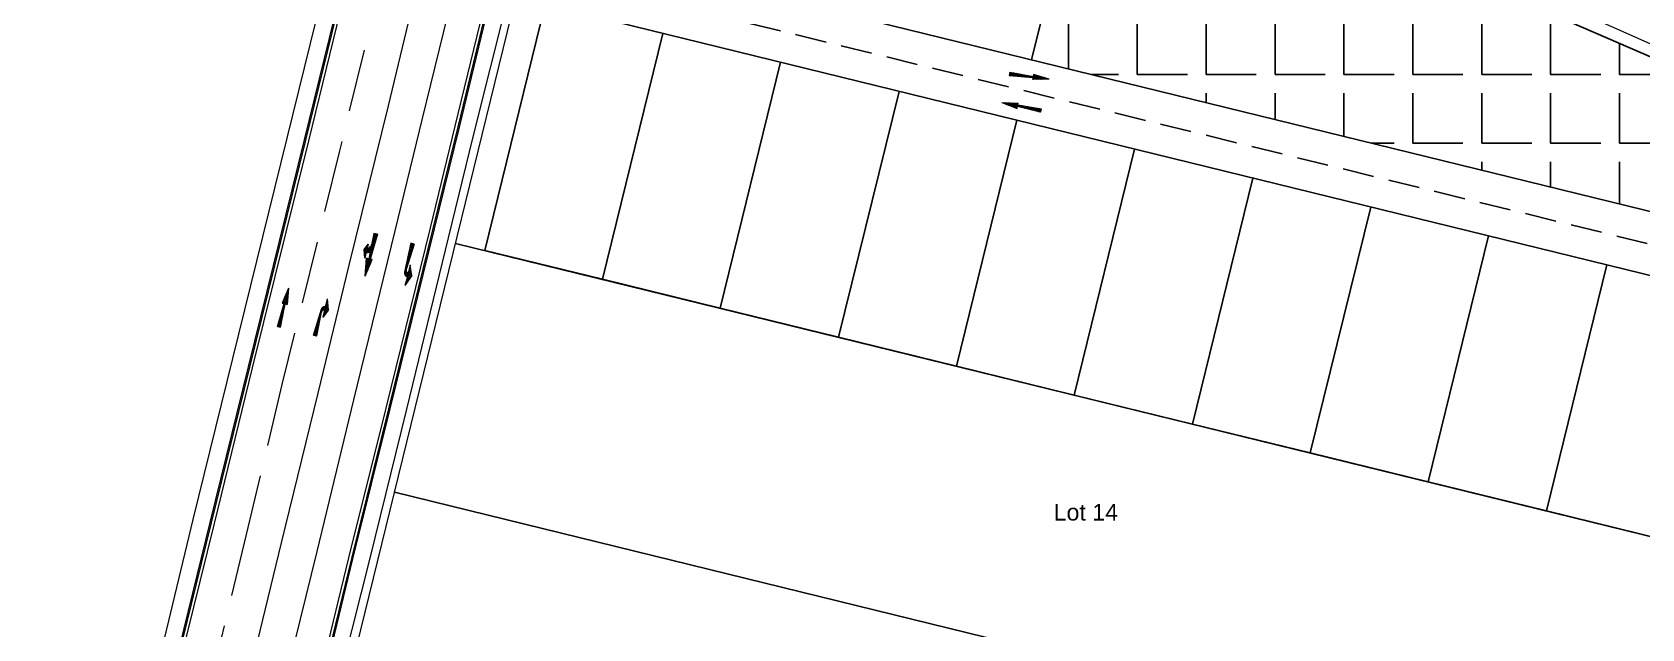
# Model space of a CAD drawing. Header units: metres. Extents: x -178 to 195, y -282 to 282.
# Drawn here: x -119 to 44.2, y 118.4 to 178.9 of the extents above; entities that cross this region are included whole.
import ezdxf

# ---------------------------------------------------------------- set-up
doc = ezdxf.new("R2010")
doc.units = ezdxf.units.M
doc.linetypes.add('DASHED2', pattern=[9.525, 6.35, -3.175])
doc.linetypes.add('HIDDEN2', pattern=[4.7625, 3.175, -1.5875])
doc.layers.add('CADASTRAL', color=7, linetype='Continuous')
for name, color, linetype, lineweight in [('my_cadastral', 14, 'Continuous', 0), ('ROAD_PAINT', 12, 'Continuous', 0), ('ROADS', 5, 'Continuous', 0)]:
    doc.layers.add(name, color=color, linetype=linetype, lineweight=lineweight)
doc.styles.add('Arial', font='arial.ttf', dxfattribs={"height": 1.68})

msp = doc.modelspace()

# ---------------------------------------------------------------- hatches: boundary and pattern name
at = {"layer": 'my_cadastral', "lineweight": -3, "true_color": 0x58ba48}
h = msp.add_hatch(dxfattribs=at)
h.set_pattern_fill('ANGLE', color=85)
h.set_pattern_definition([(0, (0, 0), (0, 6.985), [5.08, -1.905]), (90, (0, 0), (-6.985, 4e-16), [5.08, -1.905])])
h.paths.add_polyline_path([(-11.58, 201.04), (-17.7, 176.1), (103.56, 146.35), (107.43, 149.24)])

# ---------------------------------------------------------------- linework, layer by layer
at = {"layer": 'CADASTRAL', "color": 1, "linetype": 'Continuous', "lineweight": 0}
for p, q in [((-45.65, 218.07), (97.19, 154.54)), ((-119.03, -17.44), (-64.1, 206.42))]:
    msp.add_line(p, q, dxfattribs=at)
at = {"layer": 'my_cadastral', "color": 252, "lineweight": -3, "true_color": 0x939598}
for p, q in [((-17.7, 176.1), (-11.58, 201.04)), ((-73.14, 156.77), (-67.02, 181.71)), ((-61.2, 153.84), (-55.08, 178.78)), ((-49.26, 150.91), (-43.14, 175.85)), ((-37.26, 147.96), (-31.14, 172.9)), ((-25.32, 145.03), (-19.2, 169.97)), ((-13.38, 142.1), (-7.26, 167.04)), ((-1.38, 139.16), (4.74, 164.1)), ((10.56, 136.23), (16.68, 161.17)), ((22.5, 133.3), (28.62, 158.24)), ((34.5, 130.36), (40.62, 155.3))]:
    msp.add_line(p, q, dxfattribs=at)
at = {"layer": 'my_cadastral', "color": 85, "lineweight": -3, "true_color": 0x58ba48}
msp.add_line((-11.58, 201.04), (107.43, 149.24), dxfattribs=at)
at = {"layer": 'my_cadastral', "color": 0, "lineweight": -3}
for p, q in [((103.56, 146.35), (-65.52, 187.84)), ((97.02, 141.46), (-67.02, 181.71))]:
    msp.add_line(p, q, dxfattribs=at)
at = {"layer": 'my_cadastral', "color": 0, "linetype": 'HIDDEN2', "lineweight": -3}
msp.add_line((100.22, 143.86), (-66.29, 184.71), dxfattribs=at)
at = {"layer": 'my_cadastral', "color": 30, "lineweight": -3, "true_color": 0xf8991e}
for p, q in [((70.38, 121.55), (-76.11, 157.49)), ((-61.2, 153.84), (-73.14, 156.77)), ((-49.26, 150.91), (-61.2, 153.84)), ((-49.26, 150.91), (-37.26, 147.96)), ((-25.32, 145.03), (-37.26, 147.96)), ((-13.38, 142.1), (-25.32, 145.03)), ((-13.38, 142.1), (-1.38, 139.16)), ((10.56, 136.23), (-1.38, 139.16)), ((22.5, 133.3), (10.56, 136.23)), ((43.43, 101.41), (-82.3, 132.26)), ((22.5, 133.3), (34.5, 130.36)), ((46.44, 127.43), (34.5, 130.36))]:
    msp.add_line(p, q, dxfattribs=at)
at = {"layer": 'ROAD_PAINT', "color": 7, "linetype": 'DASHED2', "lineweight": 0}
for p, q in [((-83.09, 186.33), (-87.87, 166.87)), ((-87.87, 166.87), (-93.7, 143.17)), ((-93.7, 143.17), (-97.33, 127.95)), ((-97.33, 127.95), (-101.02, 112.53))]:
    msp.add_line(p, q, dxfattribs=at)
at = {"layer": 'ROAD_PAINT', "color": 7, "linetype": 'Continuous', "lineweight": 0}
for p, q in [((-79.47, 185.81), (-82.94, 171.42)), ((-79.47, 170.16), (-75.79, 185.05)), ((-19.92, 174.85), (-19.96, 174.52)), ((-19.95, 174.65), (-19.84, 174.51)), ((-19.93, 174.8), (-19.7, 174.5)), ((-19.92, 174.85), (-17.55, 174.42)), ((-19.81, 174.83), (-19.55, 174.49)), ((-19.65, 174.8), (-19.4, 174.47)), ((-19.49, 174.77), (-19.25, 174.46)), ((-19.33, 174.74), (-19.11, 174.45)), ((-19.17, 174.71), (-18.96, 174.43)), ((-19.01, 174.68), (-18.81, 174.42)), ((-18.85, 174.65), (-18.66, 174.41)), ((-18.69, 174.62), (-18.52, 174.39)), ((-17.52, 174.63), (-17.55, 174.42)), ((-15.93, 174.14), (-17.52, 174.63)), ((-19.96, 174.52), (-17.56, 174.31)), ((-18.53, 174.6), (-18.37, 174.38)), ((-18.37, 174.57), (-18.22, 174.37)), ((-18.21, 174.54), (-18.07, 174.35)), ((-18.05, 174.51), (-17.93, 174.34)), ((-17.89, 174.48), (-17.78, 174.33)), ((-17.73, 174.45), (-17.63, 174.31)), ((-17.56, 174.31), (-17.59, 174.09)), ((-15.93, 174.14), (-17.59, 174.09)), ((-17.57, 174.42), (-17.33, 174.1)), ((-17.57, 174.24), (-17.46, 174.09)), ((-17.53, 174.54), (-17.19, 174.1)), ((-17.44, 174.61), (-17.06, 174.11)), ((-17.26, 174.55), (-16.93, 174.11)), ((-17.08, 174.5), (-16.79, 174.11)), ((-16.9, 174.44), (-16.66, 174.12)), ((-16.72, 174.39), (-16.52, 174.12)), ((-16.54, 174.33), (-16.39, 174.13)), ((-16.36, 174.27), (-16.25, 174.13)), ((-16.18, 174.22), (-16.12, 174.13)), ((-16, 174.16), (-15.98, 174.14)), ((-82.94, 171.42), (-86.92, 155.27)), ((-20.71, 171.77), (-19.16, 171.17)), ((-20.71, 171.77), (-19.05, 171.7)), ((-20.64, 171.74), (-20.66, 171.77)), ((-20.46, 171.67), (-20.52, 171.76)), ((-20.29, 171.61), (-20.39, 171.76)), ((-20.11, 171.54), (-20.25, 171.75)), ((-19.94, 171.47), (-20.12, 171.75)), ((-19.76, 171.4), (-19.98, 171.74)), ((-19.59, 171.33), (-19.85, 171.74)), ((-19.41, 171.27), (-19.71, 171.73)), ((-19.23, 171.2), (-19.58, 171.73)), ((-19.14, 171.26), (-19.45, 171.72)), ((-19.09, 171.38), (-19.31, 171.71)), ((-19.08, 171.56), (-19.18, 171.71)), ((-19.16, 171.17), (-19.12, 171.38)), ((-16.78, 170.78), (-19.12, 171.38)), ((-19.09, 171.49), (-19.05, 171.7)), ((-16.71, 171.11), (-19.09, 171.49)), ((-18.93, 171.34), (-19.03, 171.48)), ((-18.78, 171.3), (-18.88, 171.46)), ((-18.62, 171.26), (-18.73, 171.43)), ((-18.46, 171.22), (-18.59, 171.41)), ((-18.3, 171.17), (-18.44, 171.38)), ((-18.15, 171.13), (-18.29, 171.36)), ((-82.22, 158.77), (-79.47, 170.16)), ((-17.99, 171.09), (-18.15, 171.34)), ((-17.83, 171.05), (-18, 171.31)), ((-17.67, 171.01), (-17.86, 171.29)), ((-17.52, 170.97), (-17.71, 171.27)), ((-17.36, 170.93), (-17.56, 171.24)), ((-17.2, 170.89), (-17.42, 171.22)), ((-17.05, 170.85), (-17.27, 171.2)), ((-16.89, 170.81), (-17.12, 171.17)), ((-16.77, 170.83), (-16.98, 171.15)), ((-16.74, 170.98), (-16.83, 171.13)), ((-16.78, 170.78), (-16.71, 171.11)), ((-86.4, 141.61), (-82.22, 158.77)), ((-84.03, 158.41), (-84.77, 155.89)), ((-84.38, 158.5), (-84.61, 157.33)), ((-84.04, 158.39), (-84.45, 158.14)), ((-84.18, 158.45), (-84.42, 158.3)), ((-84.34, 158.49), (-84.39, 158.46)), ((-84.03, 158.41), (-84.38, 158.5)), ((-85.36, 156.87), (-84.95, 157.42)), ((-85.3, 156), (-85.36, 156.87)), ((-84.98, 156.98), (-85.35, 156.75)), ((-84.39, 157.2), (-85.34, 156.62)), ((-85.03, 157.09), (-85.34, 156.9)), ((-84.43, 157.03), (-85.33, 156.49)), ((-84.99, 157.26), (-85.14, 157.16)), ((-84.95, 157.42), (-85.06, 156.96)), ((-85.06, 156.96), (-84.95, 157)), ((-84.48, 156.87), (-84.98, 156.56)), ((-84.95, 157.42), (-84.95, 157.42)), ((-84.95, 157), (-84.84, 157.05)), ((-84.84, 157.05), (-84.75, 157.13)), ((-84.34, 157.37), (-84.77, 157.11)), ((-84.53, 156.7), (-84.76, 156.56)), ((-84.75, 157.13), (-84.67, 157.22)), ((-84.67, 157.22), (-84.61, 157.33)), ((-84.29, 157.54), (-84.6, 157.35)), ((-84.24, 157.71), (-84.57, 157.51)), ((-84.19, 157.88), (-84.54, 157.67)), ((-84.14, 158.05), (-84.51, 157.82)), ((-84.09, 158.22), (-84.48, 157.98)), ((-80.64, 157.51), (-81.27, 154.56)), ((-80.3, 157.42), (-81.11, 154.84)), ((-80.49, 156.81), (-80.83, 156.61)), ((-80.44, 156.97), (-80.8, 156.76)), ((-80.39, 157.14), (-80.76, 156.92)), ((-80.33, 157.3), (-80.73, 157.07)), ((-80.35, 157.43), (-80.7, 157.23)), ((-80.51, 157.47), (-80.66, 157.38)), ((-80.3, 157.42), (-80.64, 157.51)), ((-86.92, 155.27), (-90.08, 142.29)), ((-85.19, 156.44), (-85.32, 156.36)), ((-85.23, 156.27), (-85.31, 156.22)), ((-85.15, 156.58), (-85.3, 156)), ((-85.27, 156.11), (-85.3, 156.09)), ((-85.25, 154.17), (-85.12, 155.98)), ((-85.25, 154.17), (-84.54, 155.84)), ((-84.85, 155.11), (-85.2, 154.9)), ((-84.77, 155.3), (-85.19, 155.05)), ((-84.69, 155.49), (-85.17, 155.19)), ((-84.61, 155.68), (-85.16, 155.34)), ((-85.15, 156.58), (-85.05, 156.56)), ((-84.56, 155.84), (-85.15, 155.48)), ((-84.73, 155.88), (-85.14, 155.63)), ((-84.89, 155.92), (-85.13, 155.78)), ((-84.88, 155.92), (-85.12, 155.98)), ((-85.05, 155.96), (-85.12, 155.92)), ((-85.05, 156.56), (-84.95, 156.57)), ((-84.95, 156.57), (-84.84, 156.59)), ((-84.75, 156.62), (-84.88, 155.92)), ((-84.73, 156.02), (-84.88, 155.93)), ((-84.68, 156.19), (-84.85, 156.08)), ((-84.84, 156.59), (-84.75, 156.62)), ((-84.63, 156.36), (-84.82, 156.24)), ((-84.58, 156.53), (-84.79, 156.4)), ((-84.54, 155.84), (-84.77, 155.89)), ((-81.01, 155.16), (-81.16, 155.07)), ((-80.96, 155.32), (-81.13, 155.22)), ((-80.9, 155.49), (-81.1, 155.38)), ((-80.85, 155.65), (-81.06, 155.53)), ((-80.8, 155.82), (-81.03, 155.69)), ((-80.75, 155.98), (-81, 155.84)), ((-80.7, 156.15), (-80.96, 155.99)), ((-80.64, 156.31), (-80.93, 156.15)), ((-80.59, 156.48), (-80.9, 156.3)), ((-80.7, 155.23), (-80.9, 154.48)), ((-80.54, 156.64), (-80.86, 156.46)), ((-80.67, 155.08), (-80.75, 155.04)), ((-80.54, 154.23), (-80.7, 155.23)), ((-80.69, 155.21), (-80.7, 155.2)), ((-85.17, 154.36), (-85.24, 154.32)), ((-85.09, 154.55), (-85.23, 154.46)), ((-85.01, 154.73), (-85.22, 154.61)), ((-84.93, 154.92), (-85.21, 154.75)), ((-81.06, 154.59), (-81.28, 154.46)), ((-81.27, 154.56), (-81.28, 154.49)), ((-81.28, 154.49), (-81.28, 154.42)), ((-81.28, 154.42), (-81.26, 154.35)), ((-81.11, 154.7), (-81.26, 154.61)), ((-80.97, 154.51), (-81.26, 154.34)), ((-81.26, 154.35), (-81.23, 154.28)), ((-81.11, 154.83), (-81.23, 154.76)), ((-81.23, 154.28), (-81.18, 154.22)), ((-80.54, 154.23), (-81.23, 153.21)), ((-80.99, 154.11), (-81.23, 153.21)), ((-81.06, 154.99), (-81.2, 154.91)), ((-80.6, 154.59), (-81.2, 154.24)), ((-81.18, 154.22), (-81.13, 154.17)), ((-81, 153.55), (-81.17, 153.45)), ((-81.13, 154.17), (-81.06, 154.13)), ((-80.85, 153.77), (-81.13, 153.61)), ((-81.11, 154.8), (-81.12, 154.75)), ((-81.12, 154.75), (-81.11, 154.7)), ((-81.1, 154.85), (-81.11, 154.8)), ((-81.11, 154.7), (-81.09, 154.65)), ((-80.58, 154.47), (-81.11, 154.16)), ((-81.09, 154.65), (-81.07, 154.6)), ((-80.7, 153.99), (-81.08, 153.77)), ((-81.07, 154.6), (-81.03, 154.56)), ((-81.06, 154.13), (-80.99, 154.11)), ((-80.55, 154.21), (-81.04, 153.93)), ((-81.03, 154.56), (-80.99, 154.52)), ((-80.56, 154.34), (-81, 154.09)), ((-80.99, 154.52), (-80.95, 154.5)), ((-80.95, 154.5), (-80.9, 154.48)), ((-80.62, 154.71), (-80.87, 154.56)), ((-80.63, 154.84), (-80.83, 154.72)), ((-80.65, 154.96), (-80.79, 154.88)), ((-93.03, 152.96), (-93.69, 151.43)), ((-93.66, 151.5), (-93.12, 151.83)), ((-93.58, 151.68), (-93.11, 151.96)), ((-93.51, 151.85), (-93.09, 152.1)), ((-93.43, 152.02), (-93.08, 152.23)), ((-93.36, 152.19), (-93.07, 152.37)), ((-93.28, 152.37), (-93.06, 152.5)), ((-93.21, 152.54), (-93.05, 152.63)), ((-93.03, 152.96), (-93.16, 151.3)), ((-93.13, 152.71), (-93.04, 152.77)), ((-93.06, 152.89), (-93.03, 152.9)), ((-89.29, 151.05), (-89.08, 151.87)), ((-89.11, 151.76), (-89.08, 151.78)), ((-88.98, 150.76), (-89.08, 151.87)), ((-81.15, 153.32), (-81.21, 153.29)), ((-94.16, 149.06), (-93.47, 151.38)), ((-93.85, 150.11), (-93.58, 150.27)), ((-93.84, 148.99), (-93.37, 151.35)), ((-93.8, 150.26), (-93.55, 150.41)), ((-93.76, 150.42), (-93.53, 150.56)), ((-93.71, 150.57), (-93.5, 150.7)), ((-93.69, 151.43), (-93.47, 151.38)), ((-93.67, 150.73), (-93.47, 150.85)), ((-93.62, 150.88), (-93.44, 150.99)), ((-93.6, 151.41), (-93.13, 151.7)), ((-93.57, 151.04), (-93.41, 151.14)), ((-93.53, 151.2), (-93.38, 151.28)), ((-93.48, 151.35), (-93.14, 151.56)), ((-93.37, 151.35), (-93.16, 151.3)), ((-93.3, 151.33), (-93.15, 151.43)), ((-90.49, 148.19), (-89.71, 150.81)), ((-90.18, 148.11), (-89.7, 150.51)), ((-89.9, 150.17), (-89.75, 150.26)), ((-89.86, 150.32), (-89.72, 150.4)), ((-89.81, 150.47), (-89.69, 150.55)), ((-89.77, 150.62), (-89.01, 151.08)), ((-89.72, 150.77), (-89.02, 151.2)), ((-89.69, 150.87), (-89.71, 150.81)), ((-89.69, 150.55), (-89.7, 150.5)), ((-89.65, 150.93), (-89.69, 150.87)), ((-89.67, 150.59), (-89.69, 150.55)), ((-89.64, 150.63), (-89.67, 150.59)), ((-89.6, 150.98), (-89.65, 150.93)), ((-89.6, 150.67), (-89.64, 150.63)), ((-89.62, 150.96), (-89.48, 151.05)), ((-89.55, 151.02), (-89.6, 150.98)), ((-89.56, 150.69), (-89.6, 150.67)), ((-89.52, 150.71), (-89.56, 150.69)), ((-89.49, 151.04), (-89.55, 151.02)), ((-88.98, 150.76), (-89.54, 150.03)), ((-89.54, 150.03), (-89.37, 150.71)), ((-89.47, 150.72), (-89.52, 150.71)), ((-89.51, 150.16), (-89.38, 150.24)), ((-89.42, 151.06), (-89.49, 151.04)), ((-89.42, 150.72), (-89.47, 150.72)), ((-89.47, 150.31), (-89.2, 150.47)), ((-89.44, 150.45), (-89.02, 150.7)), ((-89.35, 151.06), (-89.42, 151.06)), ((-89.37, 150.71), (-89.42, 150.72)), ((-89.4, 150.72), (-89, 150.96)), ((-89.4, 150.6), (-88.99, 150.85)), ((-89.29, 151.05), (-89.35, 151.06)), ((-89.26, 151.18), (-89.03, 151.31)), ((-89.22, 151.32), (-89.04, 151.43)), ((-89.18, 151.47), (-89.05, 151.55)), ((-89.15, 151.61), (-89.06, 151.66)), ((-94.16, 149.06), (-93.84, 148.99)), ((-94.12, 149.17), (-93.76, 149.39)), ((-94.11, 149.05), (-93.78, 149.25)), ((-94.08, 149.33), (-93.73, 149.54)), ((-94.03, 149.48), (-93.7, 149.69)), ((-93.99, 149.64), (-93.67, 149.83)), ((-93.96, 149.02), (-93.81, 149.1)), ((-93.94, 149.79), (-93.64, 149.98)), ((-93.89, 149.95), (-93.61, 150.12)), ((-90.44, 148.37), (-90.09, 148.58)), ((-90.39, 148.52), (-90.06, 148.72)), ((-90.35, 148.67), (-90.03, 148.86)), ((-90.3, 148.82), (-90.01, 149)), ((-90.26, 148.97), (-89.98, 149.14)), ((-90.21, 149.12), (-89.95, 149.28)), ((-90.17, 149.27), (-89.92, 149.42)), ((-90.12, 149.42), (-89.89, 149.56)), ((-90.08, 149.57), (-89.86, 149.7)), ((-90.03, 149.72), (-89.84, 149.84)), ((-89.99, 149.87), (-89.81, 149.98)), ((-89.95, 150.02), (-89.78, 150.12)), ((-90.49, 148.19), (-90.18, 148.11)), ((-90.48, 148.22), (-90.12, 148.44)), ((-90.37, 148.16), (-90.15, 148.3)), ((-90.23, 148.12), (-90.17, 148.16)), ((-90.08, 142.29), (-93.77, 127.11)), ((-90.14, 126.23), (-86.4, 141.61)), ((-93.77, 127.11), (-97.48, 111.94)), ((-94.18, 109.79), (-90.14, 126.23))]:
    msp.add_line(p, q, dxfattribs=at)
for p in [(-80.7, 155.23), (-89.54, 150.03)]:
    msp.add_point(p, dxfattribs=at)
at = {"layer": 'ROADS', "color": 9, "linetype": 'Continuous', "lineweight": 0}
for p, q in [((-93.16, 168.17), (-88.55, 186.95)), ((-86.31, 187.18), (-91.02, 167.9)), ((-72.45, 184.76), (-76.17, 169.38)), ((-70.53, 183.55), (-74.36, 168.28)), ((-98.7, 145.81), (-93.16, 168.17)), ((-76.17, 169.38), (-78.69, 159.06)), ((-74.36, 168.28), (-76.85, 158.04)), ((-91.02, 167.9), (-96.72, 144.87)), ((-78.69, 159.06), (-83.18, 140.79)), ((-76.85, 158.04), (-81.06, 140.68)), ((-102.7, 129.47), (-98.7, 145.81)), ((-96.72, 144.87), (-100.59, 129.08)), ((-83.18, 140.79), (-86.95, 125.6)), ((-81.06, 140.68), (-84.82, 125.43)), ((-106.23, 114.78), (-102.7, 129.47)), ((-100.59, 129.08), (-104.21, 114.37)), ((-86.95, 125.6), (-90.17, 112.38)), ((-84.82, 125.43), (-88.48, 110.98))]:
    msp.add_line(p, q, dxfattribs=at)
at = {"layer": 'ROADS', "color": 1, "linetype": 'Continuous', "lineweight": 0}
for p, q in [((-86.73, 187.28), (-91.44, 168)), ((-86.6, 187.25), (-91.32, 167.97)), ((-72.16, 184.68), (-75.88, 169.31)), ((-72.04, 184.65), (-75.75, 169.28)), ((-75.88, 169.31), (-78.4, 158.98)), ((-75.75, 169.28), (-78.28, 158.95)), ((-91.44, 168), (-97.13, 144.97)), ((-91.32, 167.97), (-97.01, 144.94)), ((-78.4, 158.98), (-82.89, 140.72)), ((-78.28, 158.95), (-82.77, 140.69)), ((-97.13, 144.97), (-101, 129.18)), ((-97.01, 144.94), (-100.88, 129.15)), ((-82.89, 140.72), (-86.66, 125.53)), ((-82.77, 140.69), (-86.54, 125.5)), ((-101, 129.18), (-104.63, 114.47)), ((-100.88, 129.15), (-104.51, 114.44)), ((-86.66, 125.53), (-89.88, 112.31)), ((-86.54, 125.5), (-89.76, 112.28))]:
    msp.add_line(p, q, dxfattribs=at)

# ---------------------------------------------------------------- texts
at = {"layer": 'my_cadastral', "color": 7, "lineweight": -3, "true_color": 0xffffff, "insert": (-15.46, 131.06), "char_height": 1.68, "attachment_point": 1, "style": 'Arial'}
msp.add_mtext('Lot 14', dxfattribs=at)

doc.saveas('drawing.dxf')
